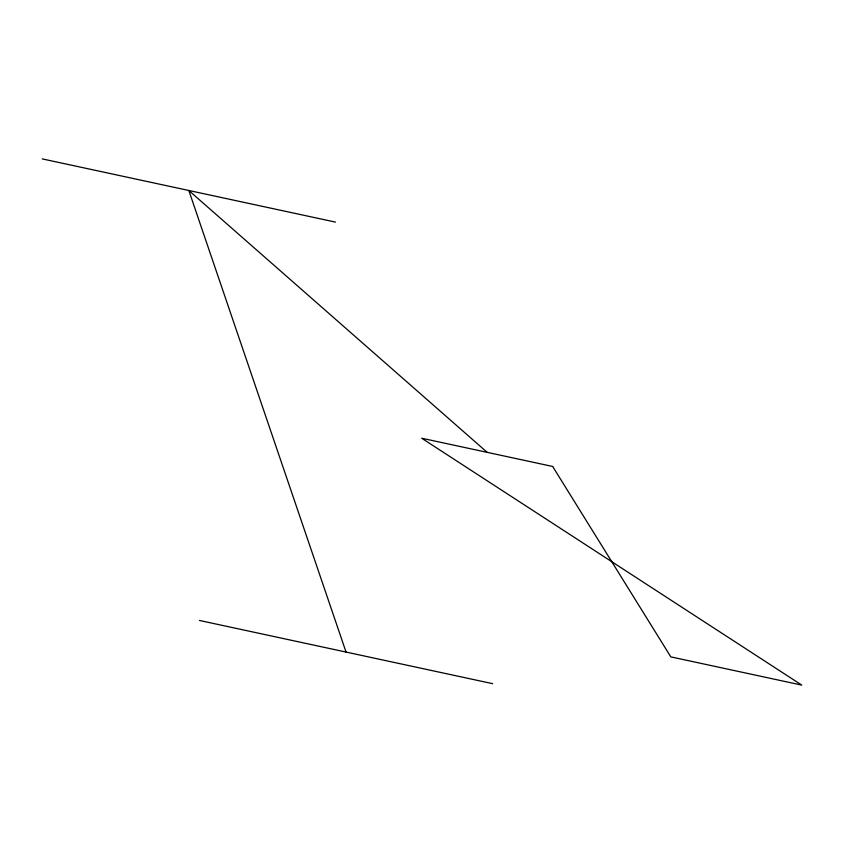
<?xml version="1.0" encoding="UTF-8"?>
<svg xmlns="http://www.w3.org/2000/svg" width="844" height="844" viewBox="0 0 844 844"><rect width="100%" height="100%" fill="white"/><g stroke="black" fill="none" stroke-linecap="round" stroke-linejoin="round"><path stroke-width="1.27" d="M42.2 158.883L335.448 222.099M199.416 620.456L492.664 683.672M487.178 452.352L188.824 190.491L346.04 652.064M552.672 466.468L421.683 438.226L801.8 685.117L670.822 656.875L552.672 466.468"/></g></svg>
